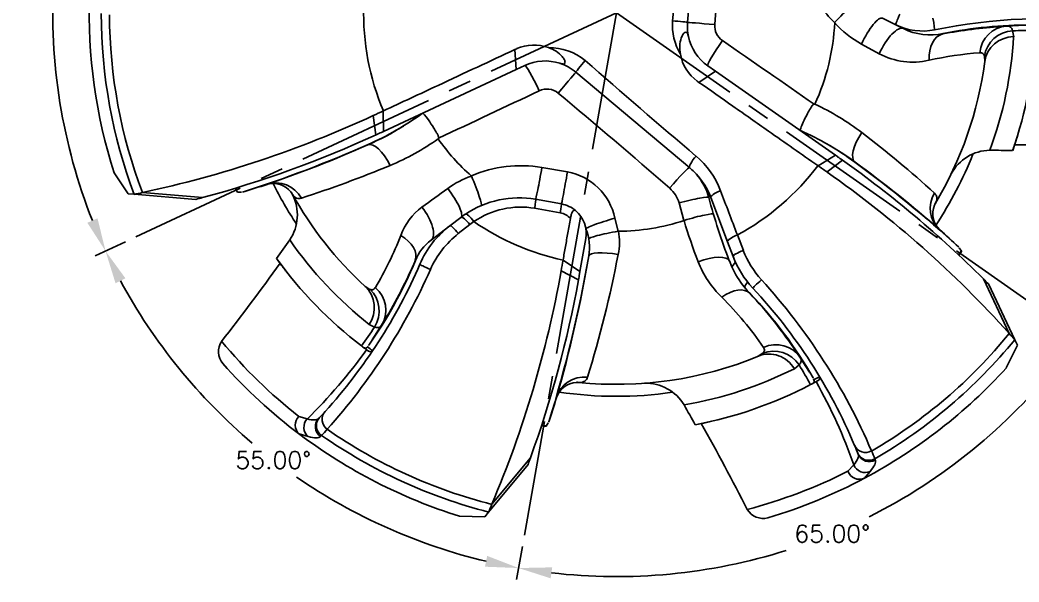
# Model space of a CAD drawing. Extents: x 115.8 to 158.2, y 81.6 to 111.6.
# Drawn here: x 141.57 to 146.98, y 85.02 to 88.07 of the extents above; entities that cross this region are included whole.
import ezdxf

# ---------------------------------------------------------------- set-up
doc = ezdxf.new("R2010")
doc.units = 0
doc.header["$MEASUREMENT"] = 0
doc.header["$PDMODE"] = 35
doc.linetypes.add('CENTER2', pattern=[1.125, 0.75, -0.125, 0.125, -0.125])
doc.layers.get('0').update_dxf_attribs({"linetype": 'CONTINUOUS'})
doc.layers.get('Defpoints').update_dxf_attribs({"color": 10, "linetype": 'CONTINUOUS'})
for name, color, linetype in [('CLine', 5, 'CENTER2'), ('Dims', 4, 'CONTINUOUS'), ('ODG-42300R1', 7, 'CONTINUOUS')]:
    doc.layers.add(name, color=color, linetype=linetype)
doc.styles.add('RomanS', font='romans')
doc.dimstyles.get("Standard").update_dxf_attribs({"dimtxt": 0.094, "dimasz": 0.18, "dimexe": 0.0625, "dimexo": 0.0625, "dimgap": 0.045, "dimtad": 0, "dimtih": 1, "dimtoh": 1, "dimdec": 4, "dimzin": 4, "dimdsep": 46, "dimtxsty": 'RomanS', "dimcen": 0.09, "dimazin": 1, "dimtfac": 1, "dimtdec": 4, "dimtofl": 0, "dimtmove": 0, "dimatfit": 1, "dimfxl": 1, "dimtolj": 1, "dimtzin": 0, "dimarcsym": 0})

# ---------------------------------------------------------------- blocks, each defined once
blk = doc.blocks.new('*D9')
at = {"layer": 'Defpoints', "color": 0, "transparency": 16777216}
for p in [(141.8499, 88.8967), (143.6753, 88.8945), (144.8016, 88.1058), (142.196, 86.8908)]:
    blk.add_point(p, dxfattribs=at)
at = {"layer": 'Dims', "color": 0, "lineweight": -2, "transparency": 16777216}
for p, q in [((143.6241, 88.9303), (142.2472, 89.8944)), ((142.1393, 86.8644), (141.9755, 86.788))]:
    blk.add_line(p, q, dxfattribs=at)
for start, end in [(148.3755, 173.2659), (176.7295, 201.6245)]:
    blk.add_arc((144.8016, 88.1058), 3.0558, start, end, dxfattribs=at)
at = {"layer": 'Dims', "color": 0, "transparency": 16777216}
for points in [[(142.1745, 89.7246), (142.2247, 89.6917), (142.2984, 89.8586)], [(141.9884, 86.9916), (141.9333, 86.9678), (142.0321, 86.8144)]]:
    blk.add_solid(points, dxfattribs=at)
at = {"layer": 'Dims', "color": 0, "transparency": 16777216, "insert": (141.7574, 88.3721), "char_height": 0.094, "attachment_point": 5, "style": 'RomanS'}
blk.add_mtext('\\A1;60.00°', dxfattribs=at)
blk = doc.blocks.new('*D11')
at = {"layer": 'Defpoints', "color": 0, "transparency": 16777216}
for p in [(144.8016, 88.1058), (144.8016, 88.1058), (142.196, 86.8908), (142.5788, 86.0087), (144.3024, 85.2745)]:
    blk.add_point(p, dxfattribs=at)
at = {"layer": 'Dims', "color": 0, "lineweight": -2, "transparency": 16777216}
for p, q in [((142.1393, 86.8644), (141.9753, 86.7879)), ((144.2915, 85.2129), (144.2601, 85.0348))]:
    blk.add_line(p, q, dxfattribs=at)
for start, end in [(208.3753, 229.7514), (235.4325, 256.6247)]:
    blk.add_arc((144.8016, 88.1058), 3.0559, start, end, dxfattribs=at)
at = {"layer": 'Dims', "color": 0, "transparency": 16777216}
for points in [[(142.086, 86.64), (142.1396, 86.667), (142.032, 86.8143)], [(144.1008, 85.1621), (144.0886, 85.1034), (144.271, 85.0963)]]:
    blk.add_solid(points, dxfattribs=at)
at = {"layer": 'Dims', "color": 0, "transparency": 16777216, "insert": (142.9413, 85.6814), "char_height": 0.094, "attachment_point": 5, "style": 'RomanS'}
blk.add_mtext('\\A1;55.00°', dxfattribs=at)
blk = doc.blocks.new('*D12')
at = {"layer": 'Defpoints', "color": 0, "transparency": 16777216}
for p in [(144.8016, 88.1058), (144.8016, 88.1058), (147.1567, 86.4568), (144.3024, 85.2745), (145.4196, 85.1129)]:
    blk.add_point(p, dxfattribs=at)
at = {"layer": 'Dims', "color": 0, "lineweight": -2, "transparency": 16777216}
for p, q in [((147.2079, 86.4209), (147.3562, 86.3171)), ((144.2915, 85.2129), (144.2601, 85.0347))]:
    blk.add_line(p, q, dxfattribs=at)
for start, end in [(296.6485, 321.6248), (263.3752, 287.5366)]:
    blk.add_arc((144.8016, 88.1058), 3.056, start, end, dxfattribs=at)
at = {"layer": 'Dims', "color": 0, "transparency": 16777216}
for points in [[(147.1734, 86.2265), (147.2215, 86.1907), (147.305, 86.353)], [(144.4447, 85.0405), (144.4534, 85.0999), (144.2709, 85.0962)]]:
    blk.add_solid(points, dxfattribs=at)
at = {"layer": 'Dims', "color": 0, "transparency": 16777216, "insert": (145.9711, 85.2824), "char_height": 0.094, "attachment_point": 5, "style": 'RomanS'}
blk.add_mtext('\\A1;65.00°', dxfattribs=at)
blk = doc.blocks.new('*D13')
at = {"layer": 'Defpoints', "color": 0, "transparency": 16777216}
for p in [(147.4072, 89.3208), (144.8016, 88.1058), (144.8016, 88.1058), (147.7537, 87.3148), (147.1567, 86.4568)]:
    blk.add_point(p, dxfattribs=at)
at = {"layer": 'Dims', "color": 0, "lineweight": -2, "transparency": 16777216}
for p, q in [((147.4639, 89.3473), (147.6282, 89.4239)), ((147.2079, 86.4209), (147.3564, 86.317))]:
    blk.add_line(p, q, dxfattribs=at)
for start, end in [(356.7293, 21.6251), (328.3749, 353.2661)]:
    blk.add_arc((144.8016, 88.1058), 3.0563, start, end, dxfattribs=at)
at = {"layer": 'Dims', "color": 0, "transparency": 16777216}
for points in [[(147.6152, 89.2203), (147.6703, 89.244), (147.5715, 89.3975)], [(147.4291, 86.4868), (147.379, 86.5197), (147.3052, 86.3528)]]:
    blk.add_solid(points, dxfattribs=at)
at = {"layer": 'Dims', "color": 0, "transparency": 16777216, "insert": (147.8463, 87.8394), "char_height": 0.094, "attachment_point": 5, "style": 'RomanS'}
blk.add_mtext('\\A1;60.00°', dxfattribs=at)
blk = doc.blocks.new('SE')
at = {"layer": 'ODG-42300R1', "color": 7, "linetype": 'Continuous'}
for p, q in [((6.194, 15.792), (6.049, 14.138)), ((8.223, 14.111), (8.081, 14.181)), ((8.223, 14.111), (8.301, 14.073)), ((9.316, 14.095), (9.563, 14.107)), ((9.44, 14.05), (9.451, 13.988)), ((4.268, 13.863), (4.247, 13.854)), ((8.049, 13.81), (7.863, 13.911)), ((4.247, 13.854), (4.26, 13.645)), ((9.149, 13.728), (9.145, 13.785)), ((4.351, 13.688), (4.26, 13.645)), ((6.26, 13.685), (6.342, 13.627)), ((2.879, 13.001), (4.26, 13.645)), ((6.073, 12.62), (4.884, 13.618)), ((6.168, 13.512), (6.342, 13.627)), ((7.592, 12.752), (6.342, 13.627)), ((6.15, 13.525), (6.168, 13.512)), ((7.369, 13.284), (7.376, 13.284)), ((2.771, 13.165), (2.799, 12.964)), ((2.875, 13.214), (2.876, 13.214)), ((2.875, 13.214), (2.879, 13.001)), ((2.855, 12.99), (2.879, 13.001)), ((3.452, 12.929), (3.448, 12.922)), ((7.41, 12.642), (7.592, 12.752)), ((7.614, 12.737), (7.592, 12.752)), ((4.529, 12.624), (4.796, 12.578)), ((7.41, 12.642), (7.409, 12.643)), ((7.504, 12.577), (7.664, 12.701)), ((0.067, 12.567), (0.214, 12.349)), ((0.277, 12.344), (0.214, 12.349)), ((0.919, 12.29), (0.277, 12.344)), ((0.362, 12.362), (0.363, 12.362)), ((0.363, 12.362), (0.99, 12.31)), ((1.353, 12.366), (1.396, 12.367)), ((1.405, 12.368), (1.408, 12.368)), ((1.931, 12.339), (1.921, 12.354)), ((6.467, 11.848), (6.292, 12.31)), ((4.721, 12.152), (4.454, 12.198)), ((4.463, 12.292), (4.734, 12.244)), ((6.012, 12.071), (5.96, 12.254)), ((8.64, 12.262), (8.632, 12.246)), ((3.57, 12.016), (3.685, 12.103)), ((3.685, 12.103), (3.731, 12.137)), ((5.291, 12.096), (5.327, 11.96)), ((3.57, 12.016), (3.374, 11.867)), ((3.777, 12.028), (3.658, 11.934)), ((3.819, 12.06), (3.777, 12.028)), ((4.927, 11.539), (4.987, 11.882)), ((4.989, 11.983), (4.989, 11.983)), ((6.569, 11.921), (6.631, 11.759)), ((3.373, 11.867), (3.374, 11.867)), ((6.525, 11.696), (6.467, 11.848)), ((8.878, 11.792), (8.876, 11.795)), ((8.905, 11.751), (8.883, 11.785)), ((8.905, 11.751), (8.906, 11.748)), ((4.751, 11.657), (4.751, 11.659)), ((4.751, 11.657), (4.927, 11.539)), ((6.485, 11.65), (6.511, 11.588)), ((6.485, 11.65), (6.485, 11.65)), ((6.511, 11.588), (6.549, 11.636)), ((4.731, 11.545), (4.912, 11.453)), ((4.922, 11.513), (4.927, 11.539)), ((2.687, 11.383), (2.736, 11.353)), ((9.404, 10.892), (9.135, 11.462)), ((9.188, 11.41), (9.463, 10.828)), ((2.784, 10.959), (2.727, 10.986)), ((2.892, 11.035), (2.761, 10.827)), ((9.404, 10.892), (9.404, 10.892)), ((2.673, 10.744), (2.67, 10.747)), ((2.716, 10.76), (2.709, 10.752)), ((2.709, 10.752), (2.712, 10.75)), ((2.724, 10.77), (2.721, 10.767)), ((9.374, 10.534), (9.49, 10.77)), ((9.463, 10.828), (9.49, 10.77)), ((6.787, 10.656), (6.835, 10.688)), ((7.188, 10.695), (7.321, 10.488)), ((7.212, 10.565), (7.164, 10.525)), ((7.358, 10.43), (7.36, 10.427)), ((4.926, 10.382), (4.908, 10.383)), ((7.36, 10.373), (7.356, 10.371)), ((7.363, 10.419), (7.368, 10.409)), ((7.368, 10.409), (7.371, 10.411)), ((1.994, 10.028), (2.08, 10.001)), ((2.2, 10.006), (2.211, 10.017)), ((4.574, 9.926), (4.572, 9.924)), ((4.574, 9.926), (4.596, 9.961)), ((4.601, 9.968), (4.602, 9.97)), ((2.091, 9.818), (1.998, 9.845)), ((1.998, 9.845), (2.003, 9.841)), ((2.231, 9.83), (2.231, 9.83)), ((4.007, 9.111), (4.41, 9.595)), ((7.829, 9.633), (7.824, 9.647)), ((4.385, 9.526), (3.973, 9.03)), ((7.722, 9.455), (7.783, 9.522)), ((8.002, 9.586), (8.002, 9.586)), ((7.954, 9.454), (7.89, 9.381)), ((7.89, 9.381), (7.895, 9.384)), ((4.007, 9.111), (4.007, 9.111)), ((3.67, 8.987), (3.933, 8.981)), ((3.973, 9.03), (3.933, 8.981))]:
    blk.add_line(p, q, dxfattribs=at)
for centre, radius, start, end in [((-57.286, 21.311), 63.582, 353.53646, 355.00404), ((139.627, 2.259), 133.82, 174.21759, 174.91753), ((8.477, 15.072), 1.294, 205.2691, 226.284), ((5.308, 14.237), 5.5, 178.0689, 197.6792), ((5.308, 14.237), 2.638, 178.56, 202.8149), ((5.308, 14.237), 5.375, 180.085, 200.6281), ((5.308, 14.237), 5.289, 180.2134, 200.7681), ((9.759, 8.619), 5.557, 82.7825, 101.7561), ((6.484, 14.11), 0.593, 175.8296, 210.8797), ((6.547, 14.094), 0.5, 175, 191.9322), ((6.516, 14.099), 0.183, 175.4327, 235.9164), ((5.308, 14.237), 2.278, 335.2568, 357.4715), ((8.369, 14.825), 1.045, 221.2389, 241.0491), ((8.499, 14.672), 0.625, 243.731, 281.7561), ((8.582, 14.643), 0.636, 243.7893, 282.1342), ((9.706, 8.699), 5.41, 94.1074, 100.5896), ((9.624, 9.371), 4.739, 89.9242, 101.0526), ((6.547, 14.094), 0.5, 191.9322, 235), ((8.722, 14.012), 0.0119, 124.7706, 152.4841), ((5.309, 14.237), 4.149, 339.7965, 356.5646), ((9.58, 8.64), 5.412, 88.9614, 91.4843), ((5.301, 14.239), 4.382, 340.857, 357.549), ((4.447, 13.447), 0.454, 70.4864, 113.3167), ((4.61, 13.292), 0.582, 50.3368, 91.1458), ((-124.618, -175.802), 230.595, 55.08412, 55.37313), ((6.422, 13.889), 0.455, 190.5567, 233.2474), ((8.397, 14.461), 0.738, 241.867, 283.3509), ((9.383, 10.036), 3.795, 94.3128, 102.4055), ((4.562, 13.235), 0.5, 71.9334, 115), ((4.562, 13.235), 0.5, 50, 71.9334), ((62.351, 79.1), 86.967, 228.72509, 229.73056), ((5.308, 14.237), 3.875, 329.0822, 352.4484), ((-94.498, 222.179), 231.04, 295.0843, 295.37227), ((4.582, 13.259), 0.183, 50.3452, 115.9507), ((-38.566, -38.506), 67.573, 48.89125, 50.18819), ((6.278, 10.911), 2.615, 52.59, 65.1618), ((-1.982, 23.402), 11.286, 281.9912, 294.9089), ((1.482, 15.664), 3.061, 293.7926, 306.0886), ((1.461, 15.683), 3.089, 293.9261, 301.7612), ((-2.005, 23.413), 11.5, 285.0996, 294.6956), ((-2.005, 23.413), 11.5, 294.6956, 295), ((1.942, 15.06), 2.615, 292.59, 305.1618), ((5.308, 14.237), 2.278, 215.2568, 228.3592), ((5.985, 10.211), 3.061, 53.7926, 66.0886), ((1.099, 4.089), 11.18, 47.6945, 52.749), ((5.302, 14.238), 4.381, 341.6742, 343.1165), ((-2.563, 24.833), 13.083, 287.6698, 293.802), ((-2.297, 24.124), 12.328, 288.7372, 293.9817), ((5.979, 10.183), 3.089, 53.9261, 61.7612), ((5.311, 14.237), 4.371, 340.8354, 341.6548), ((9.186, -11.529), 24.392, 86.9668, 89.3549), ((5.561, 12.065), 0.89, 20.8648, 49.6495), ((1.018, 3.316), 11.5, 54.6956, 55), ((5.308, 14.237), 4, 326.4329, 338.3556), ((9.21, 12.339), 0.465, 90.8822, 151.8659), ((9.066, -15.589), 28.393, 89.2445, 89.7237), ((-1.377, 22.956), 11.18, 287.6945, 292.749), ((4.312, 11.341), 1.302, 80.3649, 113.4209), ((5.675, 12.148), 0.617, 44.1566, 50), ((5.591, 12.045), 0.75, 20.6995, 50), ((5.308, 14.237), 2.638, 298.56, 322.8149), ((1.018, 3.316), 11.5, 45.0996, 54.6956), ((0.066, 2.123), 13.083, 47.6698, 53.802), ((0.548, 2.708), 12.328, 48.7372, 53.9817), ((4.117, 11.619), 0.971, 109.416, 125.9072), ((4.687, 11.971), 0.616, 11.6453, 79.7987), ((5.675, 12.148), 0.617, 15.1778, 40.8952), ((1.016, 3.342), 11.286, 41.9912, 54.9089), ((4.991, 14.1), 4.03, 204.8203, 205.4807), ((-1.865, 23.082), 11.204, 286.9873, 288.3575), ((1.729, 12.227), 0.231, 37.8142, 106.8389), ((5.308, 14.237), 4, 206.4307, 213.4117), ((40.347, -38.364), 62.704, 125.93539, 126.23996), ((5.663, 12.173), 0.308, 15.1962, 49.5953), ((-1.836, 22.409), 10.285, 281.8575, 282.3433), ((-2.005, 23.413), 11.5, 284.7301, 285.0996), ((1.514, 12.129), 0.465, 325.8822, 26.8659), ((1.864, 12.329), 0.0618, 22.7322, 39.6465), ((5.308, 14.237), 3.875, 209.0822, 227.4484), ((4.29, 11.307), 1, 80, 123.9368), ((13.028, 14.143), 7.002, 195.1786, 200.8568), ((3.658, 11.696), 0.639, 126.4452, 159.8612), ((4.309, 11.344), 0.867, 80.3387, 124.3491), ((4.68, 11.936), 0.312, 49.771, 80), ((8.838, 12.143), 0.231, 157.8211, 226.8388), ((8.682, 12.209), 0.0618, 142.74, 159.6533), ((4.689, 11.972), 0.183, 41.0355, 80.0453), ((4.68, 11.936), 0.312, 350, 49.771), ((4.175, 11.22), 1, 127.1981, 156.7036), ((5.308, 14.237), 2.638, 235.6524, 257.8149), ((5.308, 14.237), 2.278, 270.4774, 288.0249), ((11.244, 13.618), 5.455, 196.4741, 201.2495), ((-0.327, 13.232), 3.632, 329.1899, 338.753), ((4.27, 11.157), 0.989, 128.2356, 155.9435), ((4.526, 11.792), 0.5, 349.5231, 22.3423), ((4.738, 11.841), 0.601, 348.0576, 11.3833), ((1.234, 3.603), 11.204, 46.9873, 48.3575), ((-21.28, 28.266), 28.393, 324.2445, 324.7237), ((5.307, 14.236), 4.149, 214.7965, 231.5646), ((3.679, 11.465), 0.505, 127.2154, 158.2214), ((5.305, 14.234), 4.371, 215.8354, 216.6548), ((5.313, 14.242), 4.382, 215.857, 232.549), ((-8.356, 13.999), 13.57, 342.7299, 350.2522), ((-7.857, 13.861), 13.055, 343.832, 350.4804), ((-6.532, 14.003), 12.076, 342.8234, 349.0857), ((5.04, 11.689), 0.0251, 148.0879, 150.1275), ((7.46, 12.049), 1, 200.6995, 223.0444), ((7.551, 12.115), 0.987, 201.1335, 222.1664), ((10.496, 10.52), 2.012, 142.2862, 143.6447), ((5.308, 14.237), 4.375, 324.7167, 325.3249), ((-18.024, 25.839), 24.392, 321.9668, 324.3549), ((5.312, 14.241), 4.381, 216.6742, 218.1165), ((-1.847, 13.813), 5.557, 317.7825, 336.7036), ((-0.949, 13.37), 4.5, 324.6948, 337.5571), ((-1.605, 13.728), 5.242, 329.0681, 336.7147), ((3.201, 11.652), 0.00936, 4.7163, 23.3325), ((7.129, 12.022), 1.042, 201.4175, 226.1211), ((7.422, 12.007), 1.003, 204.721, 219.0034), ((-2.438, 14.131), 6.349, 318.1363, 336.1193), ((-6.381, 13.522), 11.286, 336.9912, 349.9089), ((-6.403, 13.51), 11.5, 349.6956, 350), ((-6.403, 13.51), 11.5, 340.0996, 349.6956), ((49.768, -14.928), 50.515, 148.5484, 148.6193), ((7.426, 12.01), 1.008, 218.9847, 223.9836), ((2.668, 7.573), 5.557, 22.7825, 43.0444), ((2.115, 7.164), 6.366, 23.1537, 42.3545), ((1.018, 3.316), 11.5, 44.7301, 45.0996), ((3.941, 8.784), 3.502, 34.0829, 45.2439), ((7.433, 12.012), 1.014, 222.7174, 223.5417), ((6.611, 11.196), 0.145, 51.7953, 53.5806), ((3.031, 7.891), 5.015, 33.9723, 43.0259), ((3.526, 8.254), 4.407, 29.5869, 43.9056), ((-1.728, 13.947), 5.412, 323.9614, 326.4843), ((5.308, 14.237), 5.289, 300.2134, 320.7681), ((1.803, 3.965), 10.285, 41.8575, 42.3433), ((1.352, 10.703), 0.195, 146.4217, 219.5351), ((5.307, 14.237), 5.357, 219.7533, 231.7907), ((5.567, 14.572), 4.799, 232.5385, 232.8592), ((5.308, 14.237), 4.375, 232.9702, 233.7413), ((6.886, 16.501), 7.106, 234.0247, 234.5269), ((5.308, 14.237), 5.375, 300.085, 320.6281), ((-1.775, 13.938), 5.511, 314.397, 324.313), ((2.739, 10.733), 0.0304, 231.9586, 320.0884), ((5.308, 14.237), 3.875, 264.0822, 292.4484), ((5.308, 14.237), 5.5, 221.6964, 233.0689), ((2.597, 7.738), 5.412, 28.9614, 31.4843), ((5.308, 14.237), 5.5, 298.0689, 317.6792), ((5.308, 14.236), 4.149, 279.7965, 296.5646), ((3.923, 16.625), 7.106, 299.0247, 299.5269), ((7.398, 10.428), 0.0304, 296.9586, 25.0884), ((4.901, 10.152), 0.231, 92.8142, 161.8389), ((4.895, 10.322), 0.0618, 77.7317, 94.646), ((5.615, 9.908), 0.465, 30.8822, 91.8659), ((5.305, 14.244), 4.382, 280.857, 297.549), ((5.113, 14.614), 4.799, 297.5385, 297.8592), ((5.308, 14.237), 4.375, 297.9702, 298.7413), ((2.585, 7.692), 5.511, 19.397, 29.313), ((-6.052, 13.435), 11.204, 341.9873, 343.3575), ((5.308, 14.237), 4, 261.4165, 278.3742), ((-18.644, -3.931), 28.393, 29.2445, 29.7237), ((2.083, 9.938), 0.126, 134.8274, 227.8526), ((2.302, 9.932), 0.125, 137.1158, 235.1178), ((-1.766, 13.738), 5.447, 316.9032, 317.7913), ((5.308, 14.237), 4.375, 259.7167, 260.3249), ((4.132, 7.964), 2.012, 77.2862, 78.6447), ((5.309, 14.234), 4.371, 280.8354, 281.6548), ((5.306, 14.243), 4.381, 281.6742, 283.1165), ((-15.068, -2.005), 24.392, 26.9668, 29.3549), ((5.308, 14.237), 5.5, 233.0689, 252.6792), ((-1.844, 13.668), 5.598, 316.5591, 316.7163), ((-1.847, 13.658), 5.594, 316.8122, 317.7038), ((5.308, 14.237), 5.375, 235.085, 255.6281), ((5.308, 14.237), 5.289, 235.2134, 255.7681), ((2.77, 7.615), 5.447, 21.9032, 22.7913), ((-6.403, 13.51), 11.5, 339.7301, 340.0996), ((7.939, 9.694), 0.125, 202.1158, 300.1178), ((2.809, 7.508), 5.594, 21.8122, 22.7038), ((2.801, 7.515), 5.598, 21.5592, 21.7163), ((5.308, 14.237), 5.357, 284.7533, 296.7907), ((5.308, 14.237), 5.5, 286.6964, 298.0689), ((7.841, 9.498), 0.126, 199.8274, 292.8526), ((-5.484, 13.072), 10.285, 336.8575, 337.3433), ((6.839, 9.158), 0.195, 211.4217, 284.5351)]:
    blk.add_arc(centre, radius, start, end, dxfattribs=at)
for centre, major_axis, ratio, start_param, end_param in [((7.61, 14.135), (0.217, 0.224), 0.065308, 0, 1.628667), ((7.943, 13.901), (0.138, 0.28), 0.244494, 0, 1.654779), ((8.278, 14.223), (-0.055, -0.112), 0.097659, 4.759991, 6.283185), ((8.601, 14.182), (0.025, -0.122), 0.051959, 0, 1.559077), ((5.924, 14.149), (0.125, -0.011), 0.014807, 0, 1.832186), ((6.36, 14.111), (0.311, -0.027), 0.002842, 1.658017, 3.141593), ((8.164, 13.792), (0.138, 0.28), 0.356336, 0, 1.682066), ((9.397, 13.787), (0.025, -0.311), 0.963251, 3.124067, 4.528964), ((8.775, 13.711), (-0.059, 0.307), 0.64787, 0.020156, 1.344952), ((9.454, 13.749), (0.299, 0.09), 0.962855, 1.331755, 2.718096), ((9.459, 13.687), (0.31, -0.041), 0.963827, 1.723723, 3.141593), ((6.439, 13.941), (0.179, 0.256), 0.081771, 1.601062, 3.141593), ((4.483, 13.404), (-0.132, 0.283), 0.081788, 4.742608, 6.283185), ((4.964, 13.713), (-0.0803, -0.0958), 0.031454, 4.452443, 6.283185), ((4.683, 13.378), (0.201, 0.239), 0.00606, 0, 1.48374), ((7.982, 12.931), (-0.184, -0.253), 0.407477, 4.784212, 6.274188), ((2.839, 12.574), (-0.127, 0.286), 0.407477, 4.784212, 6.274188), ((6.153, 12.715), (-0.0803, -0.0958), 0.242769, 4.619765, 6.283185), ((4.518, 12.599), (-0.054, -0.308), 0.023742, 0, 1.654778), ((5.87, 12.382), (0.201, 0.239), 0.073075, 0, 1.523152), ((3.776, 12.515), (0.122, -0.288), 0.078834, 0, 1.608087), ((4.788, 12.552), (-0.054, -0.308), 0.010851, 0, 1.657387), ((1.762, 12.153), (-0.102, 0.295), 0.9627, 4.903292, 6.269937), ((3.496, 12.352), (0.189, -0.249), 0.234419, 0, 1.607656), ((1.658, 12.186), (-0.253, -0.183), 0.961201, 3.022425, 3.141044), ((5.969, 12.228), (0.302, 0.082), 0.087034, 0, 1.575412), ((6.409, 12.354), (-0.117, -0.044), 0.255407, 4.755724, 6.283185), ((8.886, 12.209), (-0.205, -0.236), 0.9627, 4.903292, 6.269937), ((3.184, 12.116), (0.189, -0.249), 0.421805, 0, 1.628348), ((4.442, 12.169), (0.022, 0.123), 0.058874, 4.967623, 6.283185), ((4.712, 12.121), (0.022, 0.123), 0.026652, 4.972859, 6.283185), ((8.909, 12.103), (0.285, -0.128), 0.961201, 3.022425, 3.14128), ((3.761, 12.004), (-0.0756, 0.0996), 0.224367, 4.785565, 6.283185), ((3.801, 12.033), (-0.07, 0.104), 0.241561, 4.808299, 6.283185), ((6.021, 12.046), (0.299, 0.09), 0.087131, 0, 1.572866), ((3.646, 11.917), (-0.0756, 0.0996), 0.159577, 4.761735, 6.283185), ((2.92, 11.774), (0.288, -0.12), 0.605595, 0.012398, 1.3375), ((5.327, 11.932), (-0.308, -0.054), 0.085976, 4.698044, 6.282493), ((6.584, 11.892), (-0.117, -0.044), 0.256548, 4.747793, 6.283185), ((5.326, 11.646), (-0.307, 0.056), 0.222205, 4.754415, 6.281243), ((6.193, 11.538), (0.292, 0.111), 0.346548, 0, 1.554465), ((6.642, 11.74), (-0.117, -0.044), 0.176601, 4.735351, 6.283185), ((3.371, 11.566), (-0.115, 0.049), 0.054452, 0, 1.558586), ((2.476, 11.152), (-0.211, -0.23), 0.963827, 1.723723, 3.141593), ((2.593, 11.145), (-0.27, 0.158), 0.963251, 3.124067, 4.528964), ((6.471, 11.097), (0.227, 0.215), 0.560985, 0.005192, 1.334825), ((6.821, 11.452), (-0.0914, -0.0853), 0.008543, 4.710174, 6.283185), ((2.53, 11.121), (-0.098, -0.297), 0.962855, 1.331755, 2.718096), ((6.958, 10.402), (0.228, -0.214), 0.962855, 1.331755, 2.718096), ((6.963, 10.471), (-0.257, -0.178), 0.963251, 3.124067, 4.528964), ((6.907, 10.367), (0.119, -0.289), 0.963827, 1.723723, 3.141593), ((4.981, 10.137), (-0.301, 0.086), 0.9627, 4.903292, 6.269937), ((4.895, 10.071), (0.005, -0.312), 0.961201, 3.022425, 3.141044), ((2.291, 9.92), (-0.091, 0.0856), 0.989738, 0, 1.714333), ((2.361, 9.995), (-0.0926, 0.084), 0.988649, 0, 1.699035), ((2.164, 9.918), (0.033, 0.121), 0.928068, 1.083127, 2.752072), ((7.907, 9.774), (-0.115, -0.048), 0.988649, 0, 1.699035), ((7.946, 9.679), (-0.116, -0.046), 0.989738, 0, 1.714333), ((7.894, 9.562), (-0.0955, 0.0807), 0.928068, 1.083127, 2.752072)]:
    blk.add_ellipse(centre, major_axis=major_axis, ratio=ratio, start_param=start_param, end_param=end_param, dxfattribs=at)
for points, knots in [([(9.377, 14.099), (9.393, 14.101), (9.406, 14.097), (9.427, 14.081), (9.435, 14.068), (9.44, 14.05)], [0, 0, 0, 0, 0.5, 0.5, 1, 1, 1, 1]), ([(6.058, 13.991), (6.055, 14.003), (6.052, 14.015), (6.042, 14.031), (6.035, 14.037), (6.018, 14.032), (6.009, 14.024), (5.995, 14.003), (5.989, 13.99), (5.974, 13.951), (5.969, 13.922), (5.967, 13.864), (5.969, 13.835), (5.975, 13.806)], [0, 0, 0, 0, 0.125, 0.125, 0.25, 0.25, 0.375, 0.375, 0.5, 0.5, 0.75, 0.75, 1, 1, 1, 1]), ([(4.717, 13.71), (4.729, 13.706), (4.741, 13.703), (4.76, 13.703), (4.768, 13.707), (4.773, 13.724), (4.77, 13.736), (4.759, 13.759), (4.751, 13.77), (4.724, 13.802), (4.702, 13.821), (4.653, 13.852), (4.626, 13.865), (4.599, 13.874)], [0, 0, 0, 0, 0.125, 0.125, 0.25, 0.25, 0.375, 0.375, 0.5, 0.5, 0.75, 0.75, 1, 1, 1, 1]), ([(2.876, 13.214), (3.067, 13.303), (3.257, 13.392), (3.447, 13.48), (3.584, 13.544), (3.72, 13.608), (3.857, 13.672), (3.987, 13.732), (4.117, 13.793), (4.247, 13.854)], [0, 0, 0, 0, 0.416246, 0.416246, 0.416246, 0.715595, 0.715595, 0.715595, 1, 1, 1, 1]), ([(9.145, 13.785), (9.142, 13.798), (9.136, 13.808), (9.12, 13.819), (9.11, 13.822), (9.098, 13.82)], [0, 0, 0, 0, 0.5, 0.5, 1, 1, 1, 1]), ([(7.409, 12.643), (7.237, 12.763), (7.065, 12.884), (6.893, 13.004), (6.769, 13.091), (6.645, 13.178), (6.522, 13.264), (6.404, 13.347), (6.286, 13.429), (6.168, 13.512)], [0, 0, 0, 0, 0.415717, 0.415717, 0.415717, 0.715321, 0.715321, 0.715321, 1, 1, 1, 1]), ([(7.369, 13.284), (7.363, 13.284), (7.359, 13.28), (7.352, 13.273), (7.349, 13.269), (7.34, 13.256), (7.335, 13.247), (7.32, 13.221), (7.311, 13.204), (7.284, 13.155), (7.269, 13.124), (7.244, 13.071), (7.235, 13.05), (7.224, 13.019), (7.223, 13.011), (7.225, 13.009)], [0, 0, 0, 0, 0.03125, 0.03125, 0.0625, 0.0625, 0.125, 0.125, 0.25, 0.25, 0.5, 0.5, 0.75, 0.75, 1, 1, 1, 1]), ([(3.285, 13.191), (3.291, 13.193), (3.313, 13.167), (3.363, 13.096), (3.382, 13.067), (3.412, 13.019), (3.422, 13.002), (3.437, 12.976), (3.442, 12.967), (3.448, 12.953), (3.45, 12.949), (3.453, 12.939), (3.454, 12.933), (3.452, 12.929)], [0, 0, 0, 0, 0.5, 0.5, 0.75, 0.75, 0.875, 0.875, 0.9375, 0.9375, 0.96875, 0.96875, 1, 1, 1, 1]), ([(2.021, 12.305), (2.003, 12.299), (1.986, 12.299), (1.956, 12.31), (1.943, 12.322), (1.931, 12.339)], [0, 0, 0, 0, 0.5, 0.5, 1, 1, 1, 1]), ([(6.393, 12.382), (6.422, 12.307), (6.45, 12.232), (6.479, 12.156), (6.509, 12.078), (6.539, 11.999), (6.569, 11.921)], [0, 0, 0, 0, 0.489225, 0.489225, 0.489225, 1, 1, 1, 1]), ([(8.624, 12.357), (8.638, 12.344), (8.647, 12.33), (8.652, 12.298), (8.649, 12.281), (8.64, 12.262)], [0, 0, 0, 0, 0.5, 0.5, 1, 1, 1, 1]), ([(4.751, 11.659), (4.759, 11.706), (4.767, 11.753), (4.776, 11.8), (4.784, 11.847), (4.792, 11.895), (4.801, 11.942), (4.81, 11.992), (4.818, 12.042), (4.827, 12.092)], [0, 0, 0, 0, 0.326368, 0.326368, 0.326368, 0.652736, 0.652736, 0.652736, 1, 1, 1, 1]), ([(4.882, 12.175), (4.879, 12.177), (4.877, 12.178), (4.871, 12.179), (4.869, 12.179), (4.863, 12.177), (4.86, 12.175), (4.855, 12.17), (4.852, 12.167), (4.847, 12.159), (4.845, 12.154), (4.841, 12.144), (4.838, 12.138), (4.835, 12.126), (4.833, 12.119), (4.83, 12.106), (4.828, 12.099), (4.827, 12.092)], [0, 0, 0, 0, 0.125, 0.125, 0.25, 0.25, 0.375, 0.375, 0.5, 0.5, 0.625, 0.625, 0.75, 0.75, 0.875, 0.875, 1, 1, 1, 1]), ([(4.989, 11.983), (4.988, 11.986), (4.996, 11.992), (5.026, 12.007), (5.048, 12.016), (5.104, 12.037), (5.138, 12.049), (5.211, 12.072), (5.251, 12.084), (5.291, 12.096)], [0, 0, 0, 0, 0.25, 0.25, 0.5, 0.5, 0.75, 0.75, 1, 1, 1, 1]), ([(2.736, 11.353), (2.749, 11.348), (2.76, 11.347), (2.778, 11.354), (2.786, 11.361), (2.792, 11.372)], [0, 0, 0, 0, 0.5, 0.5, 1, 1, 1, 1]), ([(2.86, 10.983), (2.852, 10.969), (2.842, 10.96), (2.817, 10.952), (2.802, 10.953), (2.784, 10.959)], [0, 0, 0, 0, 0.5, 0.5, 1, 1, 1, 1]), ([(6.835, 10.688), (6.845, 10.697), (6.85, 10.707), (6.852, 10.726), (6.849, 10.736), (6.842, 10.747)], [0, 0, 0, 0, 0.5, 0.5, 1, 1, 1, 1]), ([(7.223, 10.644), (7.232, 10.631), (7.236, 10.617), (7.232, 10.591), (7.225, 10.578), (7.212, 10.565)], [0, 0, 0, 0, 0.5, 0.5, 1, 1, 1, 1]), ([(5.005, 10.437), (5, 10.419), (4.99, 10.405), (4.964, 10.387), (4.947, 10.382), (4.926, 10.382)], [0, 0, 0, 0, 0.5, 0.5, 1, 1, 1, 1]), ([(2.08, 10.001), (2.111, 9.993), (2.137, 9.99), (2.177, 9.991), (2.192, 9.996), (2.2, 10.006)], [0, 0, 0, 0, 0.5, 0.5, 1, 1, 1, 1]), ([(2.22, 9.819), (2.211, 9.809), (2.196, 9.804), (2.152, 9.804), (2.125, 9.808), (2.091, 9.818)], [0, 0, 0, 0, 0.5, 0.5, 1, 1, 1, 1]), ([(7.783, 9.522), (7.803, 9.547), (7.817, 9.569), (7.832, 9.606), (7.834, 9.621), (7.829, 9.633)], [0, 0, 0, 0, 0.5, 0.5, 1, 1, 1, 1]), ([(8.008, 9.572), (8.012, 9.56), (8.01, 9.543), (7.992, 9.504), (7.976, 9.481), (7.954, 9.454)], [0, 0, 0, 0, 0.5, 0.5, 1, 1, 1, 1])]:
    blk.add_open_spline(points, degree=3, knots=knots, dxfattribs=at)
for points in [[(2.771, 13.165), (2.806, 13.182), (2.841, 13.198), (2.875, 13.214)], [(2.714, 12.86), (2.716, 12.862), (2.717, 12.863), (2.717, 12.863)], [(7.504, 12.577), (7.472, 12.599), (7.441, 12.62), (7.41, 12.642)], [(7.797, 12.679), (7.795, 12.68), (7.793, 12.681), (7.793, 12.68)], [(4.731, 11.545), (4.737, 11.583), (4.744, 11.62), (4.751, 11.657)], [(2.67, 10.747), (2.683, 10.737), (2.696, 10.739), (2.709, 10.752)], [(7.356, 10.371), (7.37, 10.379), (7.375, 10.392), (7.368, 10.409)]]:
    blk.add_open_spline(points, degree=3, dxfattribs=at)

msp = doc.modelspace()

# ---------------------------------------------------------------- linework, layer by layer
at = {"layer": 'CLine', "color": 1}
for q in [(142.19598, 86.89079), (144.30237, 85.27449), (147.15667, 86.45678)]:
    msp.add_line((144.80161, 88.10582), q, dxfattribs=at)

# ---------------------------------------------------------------- block references
at = {"xscale": 0.5196902627711942, "yscale": 0.5196902627711942, "zscale": 0.5196902627711942}
msp.add_blockref('SE', (142.04332, 80.7069), dxfattribs=at)

# ---------------------------------------------------------------- dimensions: what is measured, and where the dimension line sits
at = {"layer": 'Dims'}
dim = msp.add_angular_dim_3p(base=(141.84993, 88.89672), center=(144.80161, 88.10582), p1=(143.67528, 88.89448), p2=(142.19598, 86.89079), dimstyle='Standard', override={"dimtmove": 1}, dxfattribs=at)
dim.commit()
dim.dimension.update_dxf_attribs({"geometry": '*D9', "text_midpoint": (141.75743, 88.37215)})
for base, line1, line2, picture, middle in [((147.75375, 87.31479), ((144.80161, 88.10582), (147.40724, 89.32084)), ((144.80161, 88.10582), (147.15667, 86.45678)), '*D13', (147.84626, 87.83944)), ((142.5788, 86.0087), ((144.80161, 88.10582), (144.30237, 85.27449)), ((144.80161, 88.10582), (142.19598, 86.89079)), '*D11', (142.94127, 85.68137)), ((145.41959, 85.11293), ((144.80161, 88.10582), (147.15667, 86.45678)), ((144.80161, 88.10582), (144.30237, 85.27449)), '*D12', (145.9711, 85.28242))]:
    dim = msp.add_angular_dim_2l(base=base, line1=line1, line2=line2, dimstyle='Standard', dxfattribs=at)
    dim.commit()
    dim.dimension.update_dxf_attribs({"geometry": picture, "text_midpoint": middle})

doc.saveas('drawing.dxf')
